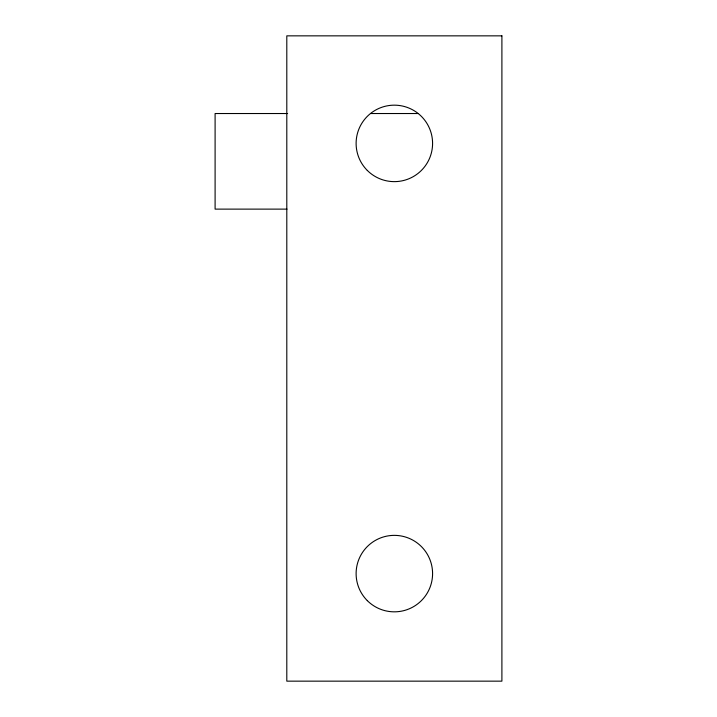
<?xml version="1.0" encoding="UTF-8"?>
<svg xmlns="http://www.w3.org/2000/svg" width="717" height="717" viewBox="0 0 717 717"><rect width="100%" height="100%" fill="white"/><g stroke="black" fill="none" stroke-linecap="round" stroke-linejoin="round"><path stroke-width="1.08" d="M287.625 113.528L215.1 113.528L215.1 209.122L286.988 209.122M370.823 113.528L417.877 113.528M501.9 35.85L286.8 35.85L286.8 681.15L501.9 681.15L501.9 35.85M367.31 600.64A38.243 38.243 0 0 0 431.284 583.495A38.243 38.243 0 0 0 384.455 536.666A38.243 38.243 0 0 0 367.31 600.64M367.31 170.44A38.243 38.243 0 0 0 431.284 153.295A38.243 38.243 0 0 0 384.455 106.466A38.243 38.243 0 0 0 367.31 170.44"/></g></svg>
